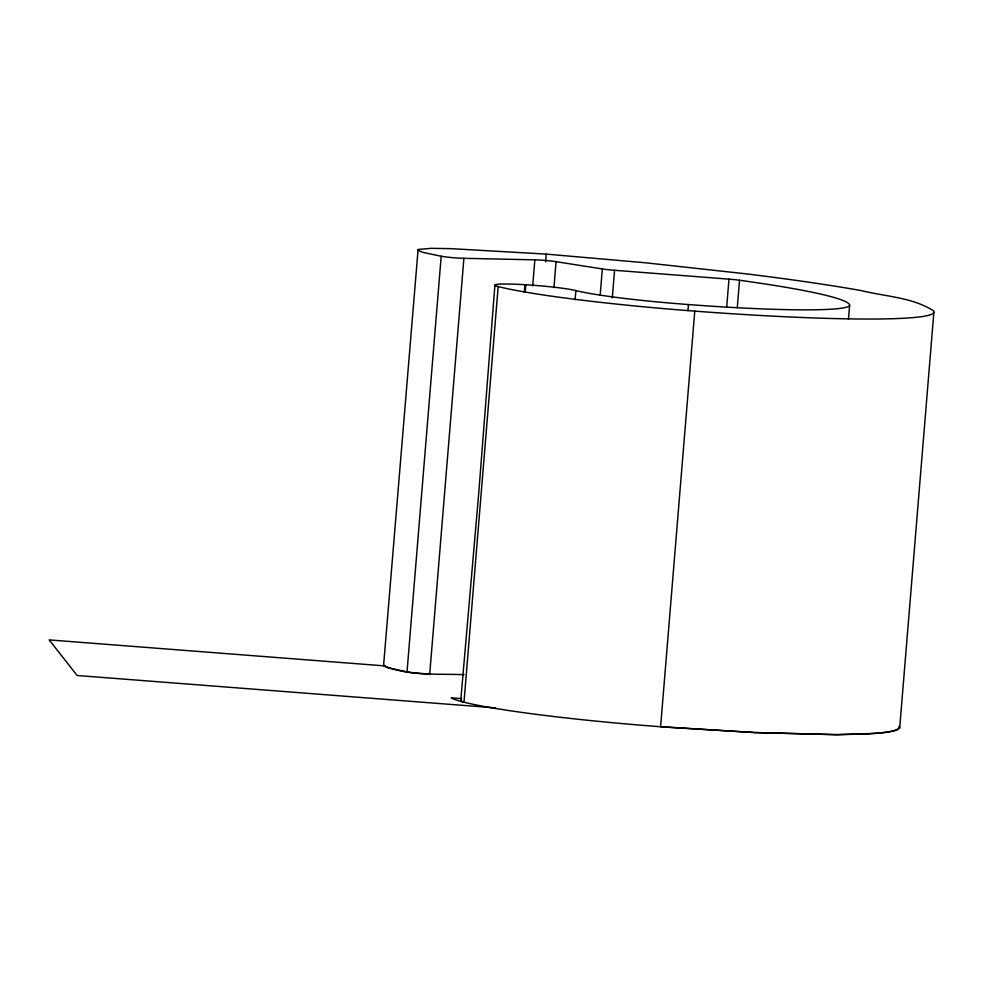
<?xml version="1.0" encoding="UTF-8"?>
<svg xmlns="http://www.w3.org/2000/svg" width="983" height="983" viewBox="0 0 983 983"><rect width="100%" height="100%" fill="white"/><g stroke="black" fill="none" stroke-linecap="round" stroke-linejoin="round"><path stroke-width="1.47" d="M494.904 285.131L478.696 493.638L460.732 700.756M498.172 286.569A41.814 2.986 4.7 0 1 524.91 284.714L525.807 284.763A41.814 2.986 4.7 0 1 575.866 290.575A109.752 7.852 4.7 0 0 683.246 304.152L688.444 304.558A177.714 12.705 4.7 0 0 849.349 304.251A287.466 20.557 4.7 0 0 739.535 280.253A15.679 1.118 4.7 0 0 728.981 279.147L614.572 270.288A15.679 1.118 4.7 0 1 602.333 268.949L556.071 261.675A15.679 1.118 4.7 0 0 534.85 259.844L463.902 258.308L429.731 673.933A15.679 1.118 4.7 0 1 407.023 671.88L388.187 667.862L383.554 665.86L418.094 249.461L431.304 248.33L451.222 248.662L546.229 254.106L645.143 262.744L746.933 273.938A378.111 27.032 4.7 0 1 860.739 290.501C884.872 296.485 912.077 297.173 933.469 310.763A262.264 18.751 4.7 0 1 696.013 311.218L688.333 310.628A194.315 13.897 4.7 0 1 498.172 286.569L464.001 702.206A41.814 2.986 4.7 0 1 461.752 700.191M407.023 671.88L441.195 256.256L422.358 252.226L417.726 250.223M524.271 292.356L524.91 284.714M525.18 292.406L525.807 284.763M532.712 285.82L534.85 259.844M545.59 261.748L546.229 254.106M553.945 287.65L556.071 261.675M575.116 299.741L575.866 290.575M600.195 294.925L602.333 268.949M612.311 297.8L614.572 270.288M687.94 310.665L688.444 304.558M461.482 698.569L451.234 697.942A194.315 13.897 4.7 0 0 654.162 726.253L660.601 726.756L694.772 311.12M726.72 306.659L728.981 279.147M737.275 307.753L739.535 280.253M848.476 319.143L849.607 305.394M660.601 726.756L754.526 732.544L836.607 734.67L878.31 733.281L893.854 731.069L899.678 728.084L933.85 312.459M383.554 665.86L383.923 665.098M464.05 674.67C437.226 673.625 408.768 676.267 383.468 665.626M661.842 726.842L754.526 732.544L836.607 734.67L866.785 734.018L887.342 732.286L897.921 729.656L899.298 726.388L899.678 728.084M385.127 665.921L49.15 639.896L77.153 675.493L495.604 707.895M463.902 258.308A15.679 1.118 4.7 0 1 441.195 256.256"/></g></svg>
